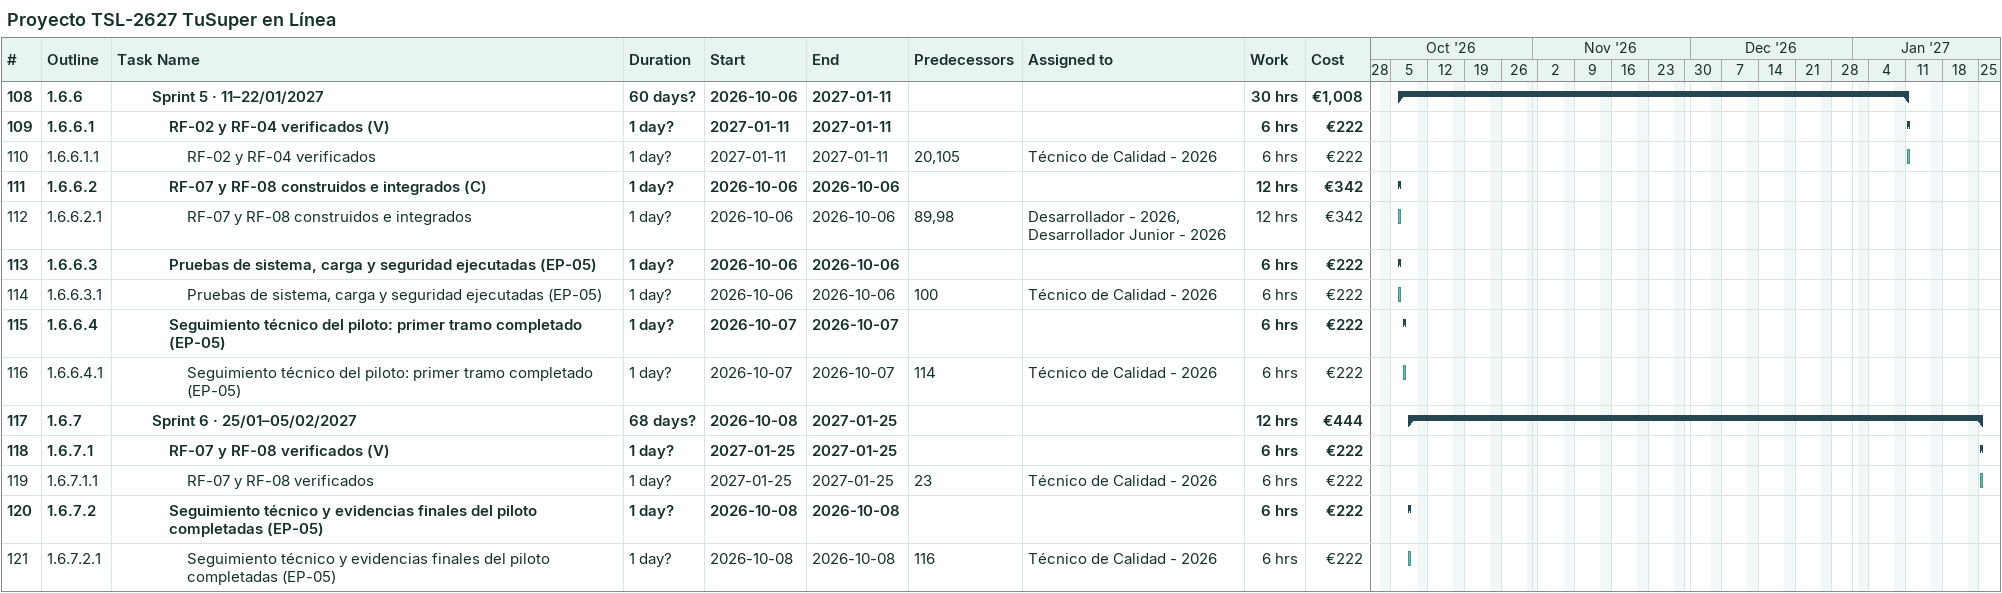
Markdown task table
Proyecto TSL-2627 TuSuper en Línea

| ID | WBS | Task | Duration | Start | Finish | Predecessors | Resources | Work (h) | Cost (€) |
|---|---|---|---|---|---|---|---|---|---|
| 108 | 1.6.6 | **Sprint 5 · 11–22/01/2027** | 60d? | 2026-10-06 | 2027-01-11 |  |  | 30 | 1008 |
| 109 | 1.6.6.1 | **RF-02 y RF-04 verificados (V)** | 1d? | 2027-01-11 | 2027-01-11 |  |  | 6 | 222 |
| 110 | 1.6.6.1.1 | RF-02 y RF-04 verificados | 1d? | 2027-01-11 | 2027-01-11 | 20, 105 | Técnico de Calidad - 2026 | 6 | 222 |
| 111 | 1.6.6.2 | **RF-07 y RF-08 construidos e integrados (C)** | 1d? | 2026-10-06 | 2026-10-06 |  |  | 12 | 342 |
| 112 | 1.6.6.2.1 | RF-07 y RF-08 construidos e integrados | 1d? | 2026-10-06 | 2026-10-06 | 89, 98 | Desarrollador - 2026, Desarrollador Junior - 2026 | 12 | 342 |
| 113 | 1.6.6.3 | **Pruebas de sistema, carga y seguridad ejecutadas (EP-05)** | 1d? | 2026-10-06 | 2026-10-06 |  |  | 6 | 222 |
| 114 | 1.6.6.3.1 | Pruebas de sistema, carga y seguridad ejecutadas (EP-05) | 1d? | 2026-10-06 | 2026-10-06 | 100 | Técnico de Calidad - 2026 | 6 | 222 |
| 115 | 1.6.6.4 | **Seguimiento técnico del piloto: primer tramo completado (EP-05)** | 1d? | 2026-10-07 | 2026-10-07 |  |  | 6 | 222 |
| 116 | 1.6.6.4.1 | Seguimiento técnico del piloto: primer tramo completado (EP-05) | 1d? | 2026-10-07 | 2026-10-07 | 114 | Técnico de Calidad - 2026 | 6 | 222 |
| 117 | 1.6.7 | **Sprint 6 · 25/01–05/02/2027** | 68d? | 2026-10-08 | 2027-01-25 |  |  | 12 | 444 |
| 118 | 1.6.7.1 | **RF-07 y RF-08 verificados (V)** | 1d? | 2027-01-25 | 2027-01-25 |  |  | 6 | 222 |
| 119 | 1.6.7.1.1 | RF-07 y RF-08 verificados | 1d? | 2027-01-25 | 2027-01-25 | 23 | Técnico de Calidad - 2026 | 6 | 222 |
| 120 | 1.6.7.2 | **Seguimiento técnico y evidencias finales del piloto completadas (EP-05)** | 1d? | 2026-10-08 | 2026-10-08 |  |  | 6 | 222 |
| 121 | 1.6.7.2.1 | Seguimiento técnico y evidencias finales del piloto completadas (EP-05) | 1d? | 2026-10-08 | 2026-10-08 | 116 | Técnico de Calidad - 2026 | 6 | 222 |
